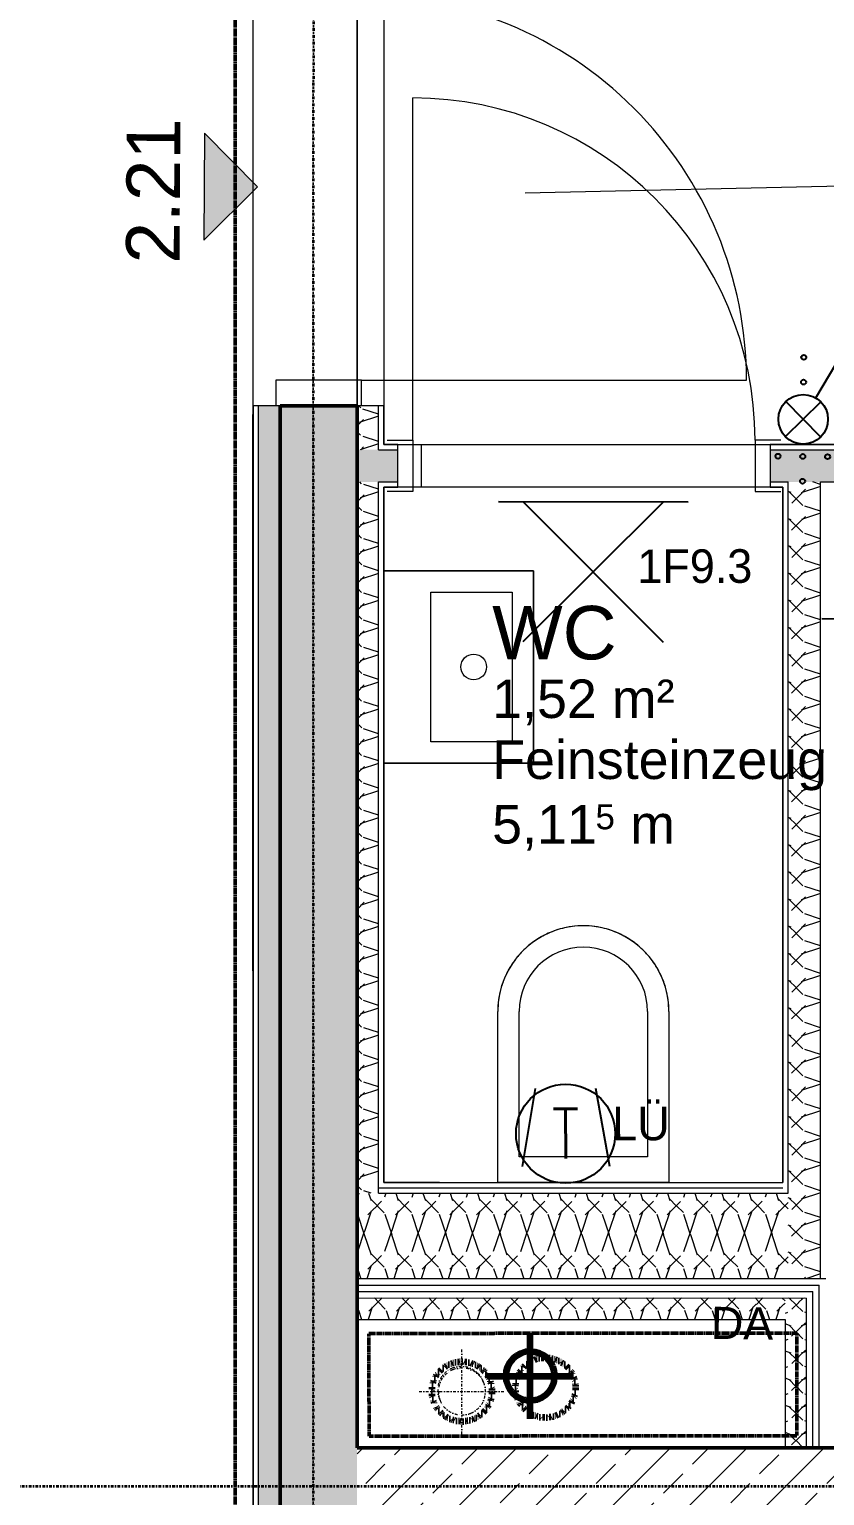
# Model space of a CAD drawing. Header units: metres. Extents: x -17679 to 22565, y -12299 to 33430.
# Drawn here: x 3929 to 5787, y 6393 to 9820 of the extents above; entities that cross this region are included whole.
import ezdxf
from ezdxf.enums import TextEntityAlignment as Align

# ---------------------------------------------------------------- set-up
doc = ezdxf.new("R2010")
doc.units = ezdxf.units.M
for name, pattern in [('Strich Punkt', [0.015875, 0.00635, -0.0047625, 0, -0.0047625]), ('Strich Punkt Mittel', [0.015875, 0.00635, -0.0047625, 0, -0.0047625]), ('Verdeckt', [0.003, 0.002, -0.001])]:
    doc.linetypes.add(name, pattern=pattern)
doc.layers.get('0').update_dxf_attribs({"color": 252})
for name, color, linetype, lineweight in [('A_Brandabschnitte', 30, 'Verdeckt', 50), ('A_Decken', 8, 'Continuous', 13), ('A_Kanal_RW', 150, 'Strich Punkt', 100), ('A_Kanal_SW', 34, 'Strich Punkt', 100), ('A_Raeume_', 7, 'Continuous', 5), ('A_Raeume_Beschriftung_', 7, 'Continuous', 9), ('A_Raster_', 1, 'Continuous', 9), ('A_Sanitaer', 3, 'Continuous', 13), ('A_Tueren', 31, 'Continuous', 13), ('A_Waende', 7, 'Continuous', 13), ('P-PIPE', 3, 'Continuous', 5), ('P-PIPE-CNTR', 3, 'Continuous', 5), ('Text', 130, 'Continuous', 9)]:
    doc.layers.add(name, color=color, linetype=linetype, lineweight=lineweight)
doc.layers.add('E_Steckdose+Schalter', color=150, linetype='Continuous', true_color=0x0b6cf4)
doc.layers.add('ET_LEGENDE - Wohnung$0$800_KO_HI____L', color=130, linetype='Continuous')
doc.styles.add('Arial_2', font='arial.ttf', dxfattribs={"height": 0.09})
doc.styles.add('Arial_3', font='arial.ttf', dxfattribs={"height": 0.0584901800327332})
doc.styles.add('Arial_4', font='arial.ttf', dxfattribs={"height": 0.1249999999999999})
doc.styles.add('Arial_6', font='arial.ttf', dxfattribs={"height": 0.075})
doc.styles.add('ET_LEGENDE - Wohnung$0$ROMANS', font='romans.shx', dxfattribs={"width": 0.6})
pattern_1 = [(45, (0, 0), (-0.0898025612106916, 0.0898025612106916), []), (45, (0.0898, 0), (-0.0898025612106916, 0.0898025612106916), [0.0635, -0.03175])]

# ---------------------------------------------------------------- blocks, each defined once
blk = doc.blocks.new('*U553')
for p, q in [((62.49999999999998, 0), (-62.50000000000003, 0)), ((-1.42e-14, 0), (-1.42e-14, -124.9999999999857))]:
    blk.add_line(p, q)
blk.add_arc((-1.42e-14, 62.5), 62.49999999999545, 180, 0)
at = {"style": 'ET_LEGENDE - Wohnung$0$ROMANS', "width": 0.8, "flags": 1}
for tag, p in [('RAUMBUCHNUMMER', (-1.42e-14, -424.9999999999857)), ('ANLAGE', (-7.11e-14, -595.4472819843263)), ('TEILANLAGE_NR', (-7.11e-14, -755.4537253861862)), ('KOMPONENTE', (-7.11e-14, -901.3415913071971)), ('KOMPONENTE_NR', (-7.11e-14, -1063.289201699502)), ('BEZEICHNUNG', (-7.11e-14, -1205.595275481798)), ('TYP', (-1.42e-14, -1346.747756559581)), ('HERSTELLER', (-7.11e-14, -1514.075453492046)), ('MODEL', (-1.42e-14, -1677.25564314158)), ('LEISTUNG_MAX', (-5.258e-13, -1851.504109420363)), ('SPEZIFISCH_1', (-5.258e-13, -2012.846368334653)), ('SPEZIFISCH_2', (-5.258e-13, -2200.001041977929)), ('SPEZIFISCH_3', (-5.258e-13, -2374.249508256711)), ('SPEZIFISCH_4', (-5.258e-13, -2548.497974535494)), ('SPEZIFISCH_5', (-5.258e-13, -2722.746440814277)), ('GEWERKE_CODE', (-5.258e-13, -2896.994907093059)), ('LV_POS', (-5.258e-13, -3071.243373371843)), ('ZAEHLER', (-5.258e-13, -3245.491839650626)), ('PLATZHALTER_1', (-5.258e-13, -3419.740305929408)), ('PLATZHALTER_2', (-5.258e-13, -3593.988772208192)), ('PLATZHALTER_3', (-5.258e-13, -3768.237238486975)), ('JOBLISTE_VDMA', (-5.258e-13, -3942.485704765757)), ('ET_SPEZIFISCH_1', (-5.542e-13, -4116.73417104454)), ('ET_SPEZIFISCH_2', (-5.542e-13, -4290.982637323323)), ('ET_SPEZIFISCH_3', (-5.542e-13, -4465.231103602105)), ('ET_SPEZIFISCH_4', (-5.542e-13, -4639.479569880888)), ('ET_SPEZIFISCH_5', (-5.542e-13, -4813.728036159671)), ('ET_SPEZIFISCH_6', (-5.542e-13, -4987.976502438454)), ('ET_SPEZIFISCH_7', (-5.542e-13, -5162.224968717237))]:
    blk.add_attdef(tag, text='', height=100, dxfattribs=at).set_placement(p, align=Align.MIDDLE)
blk = doc.blocks.new('*U554')
for p, q in [((-61.10572275256288, 91.4663361400626), (-88.08133666266853, -65.89141166887865)), ((61.13336169065442, 91.44786541193635), (88.10124545852727, -65.86478990064664))]:
    blk.add_line(p, q)
blk.add_circle((0, 0), 100)
at = {"style": 'ET_LEGENDE - Wohnung$0$ROMANS', "width": 0.8}
blk.add_text('T', height=100, dxfattribs=at).set_placement((0, 0), align=Align.MIDDLE_CENTER)
at = {"style": 'ET_LEGENDE - Wohnung$0$ROMANS', "width": 0.6, "flags": 1}
for tag, p in [('RAUMBUCHNUMMER', (0, -400)), ('ANLAGE', (0, -550))]:
    blk.add_attdef(tag, text='', height=100, dxfattribs=at).set_placement(p, align=Align.MIDDLE)
for tag, p in [('TEILANLAGE_NR', (0, -700)), ('KOMPONENTE', (0, -850)), ('KOMPONENTE_NR', (0, -1000)), ('BEZEICHNUNG', (0, -1150)), ('TYP', (0, -1300)), ('HERSTELLER', (0, -1450)), ('MODEL', (0, -1600)), ('LEISTUNG_MAX', (0, -1750)), ('SPEZIFISCH_1', (0, -1900)), ('SPEZIFISCH_2', (0, -2050)), ('SPEZIFISCH_3', (-9.095e-13, -2200)), ('SPEZIFISCH_4', (0, -2350)), ('SPEZIFISCH_5', (0, -2500)), ('GEWERKE_CODE', (0, -2650)), ('LV_POS', (0, -2800)), ('ZAEHLER', (0, -2950)), ('PLATZHALTER_1', (0, -3100)), ('PLATZHALTER_2', (-9.095e-13, -3250)), ('PLATZHALTER_3', (-9.095e-13, -3400)), ('JOBLISTE_VDMA', (0, -3550)), ('ET_SPEZIFISCH_1', (0, -3700)), ('ET_SPEZIFISCH_2', (0, -3850)), ('ET_SPEZIFISCH_3', (0, -4000)), ('ET_SPEZIFISCH_4', (0, -4149.999999999999)), ('ET_SPEZIFISCH_5', (0, -4299.999999999999)), ('ET_SPEZIFISCH_6', (0, -4449.999999999999)), ('ET_SPEZIFISCH_7', (0, -4599.999999999999))]:
    blk.add_attdef(tag, text='', height=100, dxfattribs=at).set_placement(p, align=Align.MIDDLE_CENTER)
blk = doc.blocks.new('*U546')
for p, q in [((-70.71067811865481, -70.71067811865473), (70.71067811865473, 70.71067811865474)), ((70.7106781186547, -70.71067811865474), (-70.71067811865478, 70.71067811865477)), ((-95.7106781186548, -70.71067811865473), (95.7106781186547, -70.71067811865474))]:
    blk.add_line(p, q)
at = {"style": 'ET_LEGENDE - Wohnung$0$ROMANS', "width": 0.6, "flags": 1}
for tag, p in [('RAUMBUCHNUMMER', (0, -400)), ('ANLAGE', (0, -550))]:
    blk.add_attdef(tag, text='', height=100, dxfattribs=at).set_placement(p, align=Align.MIDDLE)
for tag, p in [('TEILANLAGE_NR', (0, -700)), ('KOMPONENTE', (0, -850)), ('KOMPONENTE_NR', (0, -1000)), ('BEZEICHNUNG', (0, -1150)), ('TYP', (0, -1300)), ('HERSTELLER', (0, -1450)), ('MODEL', (0, -1600)), ('LEISTUNG_MAX', (0, -1750)), ('SPEZIFISCH_1', (0, -1900)), ('SPEZIFISCH_2', (0, -2050)), ('SPEZIFISCH_3', (-9.095e-13, -2200)), ('SPEZIFISCH_4', (0, -2350)), ('SPEZIFISCH_5', (0, -2500)), ('GEWERKE_CODE', (0, -2650)), ('LV_POS', (0, -2800)), ('ZAEHLER', (0, -2950)), ('PLATZHALTER_1', (0, -3100)), ('PLATZHALTER_2', (-9.095e-13, -3250)), ('PLATZHALTER_3', (-9.095e-13, -3400)), ('JOBLISTE_VDMA', (0, -3550)), ('ET_SPEZIFISCH_1', (0, -3700)), ('ET_SPEZIFISCH_2', (0, -3850)), ('ET_SPEZIFISCH_3', (0, -4000)), ('ET_SPEZIFISCH_4', (0, -4149.999999999999)), ('ET_SPEZIFISCH_5', (0, -4299.999999999999)), ('ET_SPEZIFISCH_6', (0, -4449.999999999999)), ('ET_SPEZIFISCH_7', (0, -4599.999999999999))]:
    blk.add_attdef(tag, text='', height=100, dxfattribs=at).set_placement(p, align=Align.MIDDLE_CENTER)
blk = doc.blocks.new('*U548')
for p, q in [((25, 43.30127018922939), (91.66666666666666, 158.7713240271434)), ((91.66666666666666, 158.7713240271434), (120.5341801261374, 142.1046573604767)), ((-35.35533905932738, -35.35533905932736), (35.35533905932737, 35.35533905932737)), ((35.35533905932736, -35.35533905932738), (-35.35533905932736, 35.35533905932738))]:
    blk.add_line(p, q)
blk.add_circle((0, 0), 50)
at = {"layer": 'ET_LEGENDE - Wohnung$0$800_KO_HI____L'}
for centre in [(0, 125), (0, 74.99999999999997), (-50, -75), (0, -75), (50, -75), (0, -125)]:
    blk.add_circle(centre, 5, dxfattribs=at)
at = {"style": 'ET_LEGENDE - Wohnung$0$ROMANS', "width": 0.6, "flags": 1}
for tag, p in [('RAUMBUCHNUMMER', (-0.248237514286302, -465.740553349995)), ('ANLAGE', (-0.248237514286302, -615.740553349995))]:
    blk.add_attdef(tag, text='', height=100, dxfattribs=at).set_placement(p, align=Align.MIDDLE)
for tag, p in [('TEILANLAGE_NR', (-0.248237514286302, -765.740553349995)), ('KOMPONENTE', (-0.248237514286302, -915.740553349995)), ('KOMPONENTE_NR', (-0.248237514286302, -1065.740553349995)), ('BEZEICHNUNG', (-0.248237514286302, -1215.740553349995)), ('TYP', (-0.248237514286302, -1365.740553349995)), ('HERSTELLER', (-0.248237514286302, -1515.740553349995)), ('MODEL', (-0.248237514286302, -1665.740553349995)), ('LEISTUNG_MAX', (-0.248237514286302, -1815.740553349995)), ('SPEZIFISCH_1', (-0.248237514286302, -1965.740553349995)), ('SPEZIFISCH_2', (-0.248237514286302, -2115.740553349995)), ('SPEZIFISCH_3', (-0.2482375142872115, -2265.740553349995)), ('SPEZIFISCH_4', (-0.248237514286302, -2415.740553349995)), ('SPEZIFISCH_5', (-0.248237514286302, -2565.740553349995)), ('GEWERKE_CODE', (-0.248237514286302, -2715.740553349995)), ('LV_POS', (-0.248237514286302, -2865.740553349995)), ('ZAEHLER', (-0.248237514286302, -3015.740553349995)), ('PLATZHALTER_1', (-0.248237514286302, -3165.740553349995)), ('PLATZHALTER_2', (-0.2482375142872115, -3315.740553349995)), ('PLATZHALTER_3', (-0.2482375142872115, -3465.740553349995)), ('JOBLISTE_VDMA', (-0.248237514286302, -3615.740553349996)), ('ET_SPEZIFISCH_1', (-0.248237514286302, -3765.740553349996)), ('ET_SPEZIFISCH_2', (-0.248237514286302, -3915.740553349996)), ('ET_SPEZIFISCH_3', (-0.248237514286302, -4065.740553349995)), ('ET_SPEZIFISCH_4', (-0.248237514286302, -4215.740553349995)), ('ET_SPEZIFISCH_5', (-0.248237514286302, -4365.740553349995)), ('ET_SPEZIFISCH_6', (-0.248237514286302, -4515.740553349995)), ('ET_SPEZIFISCH_7', (-0.248237514286302, -4665.740553349995))]:
    blk.add_attdef(tag, text='', height=100, dxfattribs=at).set_placement(p, align=Align.MIDDLE_CENTER)
blk = doc.blocks.new('UZ_D1 - SL_0900x2000_Wohnungstür-5426849-263_PP_03DG_BT2')
at = {"layer": 'A_Tueren', "lineweight": 5}
for p, q in [((0.4499999999999895, 0.1000000000009668), (0.449999999999988, 1.000000000000967)), ((-0.5100000000000088, 0.100000000000966), (-0.4500000000000082, 0.1000000000009659)), ((-0.4500000000000082, 0.1000000000009659), (-0.4500000000000082, -0.1000000000000607)), ((0.4499999999999915, 0.1000000000009661), (0.4499999999999915, -0.1000000000000618)), ((0.5099999999999923, 0.100000000000966), (0.4499999999999915, 0.1000000000009661)), ((-0.4500000000000082, -0.1000000000000607), (-0.5100000000000089, -0.1000000000000607)), ((0.4499999999999915, -0.1000000000000618), (0.5099999999999923, -0.1000000000000617))]:
    blk.add_line(p, q, dxfattribs=at)
blk.add_arc((0.4499999999999894, 0.1000000000009668), 0.8999999999999996, 89.99999999999969, 180.0000000000001, dxfattribs=at)
blk = doc.blocks.new('UZ_D1 - SL_0800x2000_Zimmertür_Stahlzarge_GK-7175309-263_PP_03DG_BT2')
at = {"layer": 'A_Tueren', "lineweight": 5}
for p, q in [((-0.400000000000008, 0.0600000000000611), (-0.4600000000000088, 0.0600000000000611)), ((-0.400000000000008, -0.0600000000009659), (-0.400000000000008, 0.0600000000000611)), ((0.3999999999999917, 0.0600000000000649), (0.4599999999999925, 0.060000000000065)), ((0.3999999999999917, -0.0600000000009661), (0.3999999999999917, 0.060000000000065)), ((-0.4600000000000088, -0.0600000000009661), (-0.400000000000008, -0.0600000000009659)), ((0.4599999999999925, -0.0600000000009661), (0.3999999999999917, -0.0600000000009661)), ((0.3999999999999895, -0.0600000000009666), (0.3999999999999883, -0.8600000000009668))]:
    blk.add_line(p, q, dxfattribs=at)
blk.add_arc((0.3999999999999895, -0.0600000000009665), 0.8000000000000008, 179.9999999999999, 269.9999999999999, dxfattribs=at)
blk = doc.blocks.new('Sani_WC-Wandbasierend - 400x600-3804283-263_PP_03DG_BT2')
at = {"layer": 'A_Sanitaer', "lineweight": 5}
for p, q in [((-0.0750000000000053, -0.5125000000019604), (-0.0750000000000053, -0.112500000001966)), ((-0.0750000000000076, -0.112500000001966), (0.3249999999999972, -0.112500000001966)), ((-0.0750000000000076, -0.5125000000019089), (-0.0750000000000076, -0.112500000001966)), ((0.3249999999999948, -0.112500000001966), (0.3249999999999948, -0.5125000000019604)), ((0.3249999999999972, -0.112500000001966), (0.3249999999999972, -0.5125000000019082)), ((-0.0250000000000051, -0.1725000000019744), (0.2749999999999947, -0.1725000000019744)), ((-0.0250000000000051, -0.5125000000019088), (-0.0250000000000051, -0.1725000000019744)), ((0.2749999999999947, -0.1725000000019744), (0.2749999999999947, -0.5125000000019082))]:
    blk.add_line(p, q, dxfattribs=at)
for centre, radius, start, end in [((0.1249999999999948, -0.5125000000019604), 0.1999999999999985, 180.0000000000007, 3.053e-13), ((0.1249999999999948, -0.5125000000019082), 0.1999999999999988, 179.9999999999999, 195.2196719280547), ((0.1249999999999948, -0.5125000000019082), 0.1499999999999993, 180.0000000000003, 359.9999999999996), ((0.1249999999999948, -0.5125000000019082), 0.1999999999999986, 344.7803280719406, 359.9999999999996), ((0.1249999999999948, -0.5125000000019082), 0.1999999999999988, 195.2196719280547, 200.1489911569334), ((0.1249999999999948, -0.5125000000019082), 0.1999999999999988, 200.1489911569334, 210.508453686846), ((0.1249999999999948, -0.5125000000019082), 0.1999999999999986, 332.2043756006018, 339.8510088430655), ((0.1249999999999948, -0.5125000000019082), 0.1999999999999986, 339.8510088430655, 344.7803280719406), ((0.1249999999999948, -0.5125000000019082), 0.1999999999999989, 210.508453686846, 216.2662473357382), ((0.1249999999999948, -0.5125000000019082), 0.1999999999999986, 323.7337526642591, 329.4915463131576), ((0.1249999999999948, -0.5125000000019082), 0.1999999999999986, 329.4915463131576, 332.0709084514642), ((0.1249999999999948, -0.5125000000019082), 0.1999999999999988, 216.2662473357382, 225.9280558007946), ((0.1249999999999948, -0.5125000000019082), 0.1999999999999985, 314.0719441992157, 323.7337526642591), ((0.1249999999999948, -0.5125000000019082), 0.1999999999999989, 225.9280558007946, 231.8047665613751), ((0.1249999999999948, -0.5125000000019082), 0.1999999999999988, 231.804766561375, 241.6661428717805), ((0.1249999999999948, -0.5125000000019082), 0.1999999999999986, 298.3338571281904, 308.195233438637), ((0.1249999999999948, -0.5125000000019082), 0.1999999999999985, 308.195233438637, 314.0719441992156), ((0.1249999999999948, -0.5125000000019082), 0.1999999999999988, 241.6661428717805, 247.1471205001949), ((0.1249999999999948, -0.5125000000019082), 0.1999999999999987, 247.1471205001949, 258.6660035307958), ((0.1249999999999948, -0.5125000000019082), 0.1999999999999987, 258.6660035307958, 262.3967355897286), ((0.1249999999999948, -0.5125000000019082), 0.1999999999999987, 262.3967355897286, 277.6032644102702), ((0.1249999999999948, -0.5125000000019082), 0.1999999999999986, 277.6032644102702, 281.3339964691853), ((0.1249999999999948, -0.5125000000019082), 0.1999999999999985, 281.3339964691853, 292.8528794998167), ((0.1249999999999948, -0.5125000000019082), 0.1999999999999985, 292.8528794998168, 298.3338571281905)]:
    blk.add_arc(centre, radius, start, end, dxfattribs=at)
blk = doc.blocks.new('Sani_Handwaschbecken_Wandbasiert_eckig - 450 x 350-10187347-263_PP_03DG_BT2')
at = {"layer": 'A_Sanitaer', "lineweight": 5}
for p, q in [((0.3476462476066952, 0.3812500000009619), (-0.1023537523933027, 0.3812500000009619)), ((-0.1023537523933027, 0.3812500000009619), (-0.1023537523933027, 0.0312500000009888)), ((-0.1023537523933027, 0.0312500000009887), (-0.1023537523933027, 0.3812500000009619)), ((-0.1023537523933027, 0.3812500000009619), (0.3476462476066952, 0.3812500000009619)), ((0.3476462476066952, 0.0312500000009888), (0.3476462476066952, 0.3812500000009619)), ((0.3476462476066952, 0.3812500000009619), (0.3476462476066952, 0.0312500000009888)), ((-0.0523537523932997, 0.1412500000010785), (-0.0523537523932997, 0.3312500000009897)), ((-0.0523537523932997, 0.3312500000009897), (0.2976462476066701, 0.3312500000009897)), ((0.2976462476066701, 0.3312500000009897), (0.2976462476066701, 0.1412500000010785)), ((0.2976462476066701, 0.1412500000010785), (-0.0523537523932997, 0.1412500000010785))]:
    blk.add_line(p, q, dxfattribs=at)
blk.add_circle((0.1226462476066962, 0.2412500000009187), 0.03, dxfattribs=at)
blk = doc.blocks.new('BS_Raum_Top_Pfeil - oben_links-2842557-263_PP_03DG_BT2')
at = {"layer": 'A_Raeume_Beschriftung_'}
blk.add_hatch(color=256, dxfattribs=at).paths.add_polyline_path([(-0.0025, 0.0075), (0.0025, 0.0075), (0, 0.005)])
for p, q in [((-0.0025, 0.0075), (0, 0.005)), ((0.0025, 0.0075), (-0.0025, 0.0075)), ((0, 0.005), (0.0025, 0.0075))]:
    blk.add_line(p, q, dxfattribs=at)
blk = doc.blocks.new('6546546')
at = {"layer": 'A_Waende', "lineweight": 5, "true_color": 0x636466}
h = blk.add_hatch(dxfattribs=at)
h.set_pattern_fill('FP_2', color=251, style=0, pattern_type=2)
h.set_pattern_definition(pattern_1)
h.paths.add_polyline_path([(-45.02876110634039, 55.64868061708263), (-45.02870152497862, 58.2636806158991), (-45.20868241673145, 58.2636791113193), (-45.2087163860061, 55.64868603357022), (-45.09758313087834, 55.64868268804731)])
h.paths.add_polyline_path([(-45.02881878522732, 59.28368061543729), (-45.02865172322148, 59.28368603192483), (-45.02849441654855, 65.14629212796952), (-45.20847530795609, 65.14629062338953), (-45.20847530795609, 59.28368603192482)])
h.paths.add_polyline_path([(-45.02844752519382, 66.16629212750765), (-45.02844461460815, 66.16629212750763), (-45.02827391666545, 72.0239029669028), (-45.20826834980172, 72.0239036400427), (-45.20826834963874, 66.16629754399526), (-45.02848092686724, 66.16629212750763)])
h.paths.add_polyline_path([(-45.02830551284315, 71.3532823519311), (-45.02830686696502, 71.35328235193111), (-45.02830551284315, 71.67791588771257)])
h.paths.add_polyline_path([(-45.02823765628101, 73.04390363958086), (-45.02821373345753, 76.47651515560126), (-45.20813436344456, 76.47652056970044), (-45.20815783824694, 73.0439090560684), (-45.0282710579511, 73.04390363958086)])
h = blk.add_hatch(dxfattribs=at)
h.set_pattern_fill('FP_9', color=251, angle=-112.3600000000085, style=0, pattern_type=2)
h.set_pattern_definition([(314.9979999999914, (-45.27070746969333, 66.52066733875611), (0.2539953934585644, -0.1270123151581337), [0.02245, -0.15715]), (314.9979999999914, (-45.16011047305065, 66.47409154747331), (0.2539953934585644, -0.1270123151581337), [0.02245, -0.15715]), (314.9979999999914, (-45.27057662546038, 66.45789805582419), (0.2539953934585644, -0.1270123151581337), [0.02245, -0.15715]), (314.9979999999914, (-45.15943524180076, 66.41001702786714), (0.2539953934585644, -0.1270123151581337), [0.02245, -0.15715]), (341.5629999999914, (-45.25525463141059, 66.50566034741848), (0.5079932232547532, -0.1270184192440078), [0.0502, -0.35141]), (341.5629999999914, (-45.20787276464495, 66.48941354152309), (0.5079932232547532, -0.1270184192440078), [0.0502, -0.35141]), (341.5629999999914, (-45.25550421200627, 66.44196625264097), (0.5079932232547532, -0.1270184192440078), [0.0502, -0.35141]), (341.5629999999914, (-45.20681710856641, 66.42626383376253), (0.5079932232547532, -0.1270184192440078), [0.0502, -0.35141]), (44.99799999999146, (-45.16017589516711, 66.50547618893926), (-0.2540042599719841, -0.126994582624948), [0.02245, -0.15715]), (44.99799999999146, (-45.27057662546038, 66.45789805582419), (-0.2540042599719841, -0.126994582624948), [0.02245, -0.15715]), (44.99799999999146, (-45.15950066391723, 66.4414016693331), (-0.2540042599719841, -0.126994582624948), [0.02245, -0.15715]), (44.99799999999146, (-45.27082620605607, 66.39420396104668), (-0.2540042599719841, -0.126994582624948), [0.02245, -0.15715]), (18.43299999999145, (-45.20787276464495, 66.48941354152309), (-0.5080020895753412, -0.1269829543170543), [0.0502, -0.35141]), (18.43299999999145, (-45.25556963412276, 66.47335089410693), (-0.5080020895753412, -0.1269829543170543), [0.0502, -0.35141]), (18.43299999999145, (-45.20681710856641, 66.42626383376253), (-0.5080020895753412, -0.1269829543170543), [0.0502, -0.35141]), (18.43299999999145, (-45.25451397804421, 66.41020118634637), (-0.5080020895753412, -0.1269829543170543), [0.0502, -0.35141])])
h.paths.add_polyline_path([(-45.20873281676741, 57.34607451760503), (-45.20871002912785, 57.34612589900836), (-45.20868241673145, 58.26368603238661), (-45.25868241670064, 58.26368753696652), (-45.25870852452528, 57.34607602213993), (-45.25394233103773, 57.34607587871756)])
h.paths.add_polyline_path([(-45.20865172330203, 59.28368603192483), (-45.20847530795609, 65.14629754445703), (-45.25847530793348, 65.14629904903693), (-45.25847530793351, 59.28368753119602)])
h.paths.add_polyline_path([(-45.20844461452667, 66.16629754399524), (-45.20826834963873, 72.02390905653024), (-45.25826834961611, 72.02391056111013), (-45.25826834961609, 66.166299043271)])
h.paths.add_polyline_path([(-45.20844461452667, 73.04390905606841), (-45.20823765620927, 73.04390905606841), (-45.20820910956318, 75.69640905485576), (-45.25815783826959, 75.6964090548558), (-45.25815934280418, 73.04391055829171)])
h = blk.add_hatch(dxfattribs=at)
h.set_pattern_fill('FP_127', color=251, angle=247.6400000000038, style=0, pattern_type=2)
h.set_pattern_definition([(134.9980000000038, (-44.96629577336591, 65.97265774108374), (-0.2539953934585918, 0.1270123151580789), [0.02245, -0.15715]), (134.9980000000038, (-45.07743715702555, 66.02053876904074), (-0.2539953934585918, 0.1270123151580789), [0.02245, -0.15715]), (134.9980000000038, (-44.96604619277022, 66.03635183586124), (-0.2539953934585918, 0.1270123151580789), [0.02245, -0.15715]), (134.9980000000038, (-45.07718757642988, 66.08423286381824), (-0.2539953934585918, 0.1270123151580789), [0.02245, -0.15715]), (161.5630000000038, (-44.98136818682001, 65.98858954426694), (-0.5079932232547807, 0.1270184192438981), [0.0502, -0.35141]), (161.5630000000038, (-45.0291304784143, 66.00391153831671), (-0.5079932232547807, 0.1270184192438981), [0.0502, -0.35141]), (161.5630000000038, (-44.98242384289858, 66.0517392520275), (-0.5079932232547807, 0.1270184192438981), [0.0502, -0.35141]), (161.5630000000038, (-45.02980570966421, 66.06798605792288), (-0.5079932232547807, 0.1270184192438981), [0.0502, -0.35141]), (224.9980000000038, (-45.07682734789212, 65.98784889090055), (0.2540042599719565, 0.126994582625003), [0.02245, -0.15715]), (224.9980000000038, (-44.96604619277022, 66.03635183586124), (0.2540042599719565, 0.126994582625003), [0.02245, -0.15715]), (224.9980000000038, (-45.07750257914203, 66.0519234105067), (0.2540042599719565, 0.126994582625003), [0.02245, -0.15715]), (224.9980000000038, (-44.96579661217455, 66.10004593063874), (0.2540042599719565, 0.126994582625003), [0.02245, -0.15715]), (198.4330000000038, (-45.0291304784143, 66.00391153831671), (0.5080020895753136, 0.1269829543171642), [0.0502, -0.35141]), (198.4330000000038, (-44.98143360893649, 66.0199741857329), (0.5080020895753136, 0.1269829543171642), [0.0502, -0.35141]), (198.4330000000038, (-45.02980570966421, 66.06798605792288), (0.5080020895753136, 0.1269829543171642), [0.0502, -0.35141]), (198.4330000000038, (-44.98210884018639, 66.08404870533906), (0.5080020895753136, 0.1269829543171642), [0.0502, -0.35141])])
h.paths.add_polyline_path([(-44.9784796622093, 65.04379062343655), (-44.97847839244638, 65.04379212801636), (-44.97847530805771, 65.14629062338953), (-44.97847801630146, 65.14629062338953), (-45.02847530803761, 65.14629062338953), (-45.02841918755435, 65.04379212801636), (-44.97848177773109, 65.04379062350027)])
h.paths.add_polyline_path([(-44.97844461462822, 66.16629062292776), (-44.97843641131227, 66.4389021379917), (-45.02843641128969, 66.43890364257159), (-45.02841918755435, 66.16629212750765)])
h.paths.add_polyline_path([(-44.97842287009346, 66.88890213792045), (-44.97844461462822, 66.88890364236785), (-44.97844461462821, 66.88890213857482)])
h.paths.add_polyline_path([(-45.02841626760833, 66.88890364236784), (-44.97842287009346, 66.88890364236784), (-44.97842249394842, 66.91390213777694), (-45.02842211778291, 66.91390213777693), (-45.02841918755435, 66.88890364245572)])
h = blk.add_hatch(dxfattribs=at)
h.set_pattern_fill('FP_62', color=251, angle=-112.3599999999987, style=0, pattern_type=2)
h.set_pattern_definition([(44.99800000000125, (-43.26066893375066, 64.95638313056246), (0.1270123151580903, 0.2539953934585861), [0.02245, -0.15715]), (44.99800000000125, (-43.21278790579365, 65.0675245142221), (0.1270123151580903, 0.2539953934585861), [0.02245, -0.15715]), (44.99800000000125, (-43.19697483897316, 64.95613354996676), (0.1270123151580903, 0.2539953934585861), [0.02245, -0.15715]), (44.99800000000125, (-43.14909381101614, 65.06727493362641), (0.1270123151580903, 0.2539953934585861), [0.02245, -0.15715]), (71.56300000000125, (-43.24435670573881, 64.97238035586216), (0.1270184192439208, 0.5079932232547748), [0.0502, -0.35141]), (71.56300000000125, (-43.22903471168902, 65.02014264745645), (0.1270184192439208, 0.5079932232547748), [0.0502, -0.35141]), (71.56300000000125, (-43.18158742280689, 64.97251120009511), (0.1270184192439208, 0.5079932232547748), [0.0502, -0.35141]), (71.56300000000125, (-43.16534061691152, 65.01989306686076), (0.1270184192439208, 0.5079932232547748), [0.0502, -0.35141]), (134.9980000000012, (-43.2450973591052, 65.06783951693426), (0.1269945826249914, -0.2540042599719623), [0.02245, -0.15715]), (134.9980000000012, (-43.19697483897316, 64.95613354996676), (0.1269945826249914, -0.2540042599719623), [0.02245, -0.15715]), (134.9980000000012, (-43.18140326432769, 65.06758993633858), (0.1269945826249914, -0.2540042599719623), [0.02245, -0.15715]), (134.9980000000012, (-43.13328074419565, 64.9558839693711), (0.1269945826249914, -0.2540042599719623), [0.02245, -0.15715]), (108.4330000000012, (-43.22903471168902, 65.02014264745645), (0.1269829543171411, -0.5080020895753194), [0.0502, -0.35141]), (108.4330000000012, (-43.21297206427284, 64.97244577797863), (0.1269829543171411, -0.5080020895753194), [0.0502, -0.35141]), (108.4330000000012, (-43.16534061691152, 65.01989306686076), (0.1269829543171411, -0.5080020895753194), [0.0502, -0.35141]), (108.4330000000012, (-43.14927796949534, 64.97219619738294), (0.1269829543171411, -0.5080020895753194), [0.0502, -0.35141])])
h.paths.add_polyline_path([(-41.48037169772844, 64.96868535978328), (-41.48043549191543, 65.04368535974928), (-42.56847839356382, 65.04371810268611), (-42.56848065040726, 64.9687181027201), (-41.48043549191543, 64.96868535978328)])
h.paths.add_polyline_path([(-43.43848102615852, 64.96874428241004), (-43.43848102615852, 65.04374428245535), (-44.06347801671807, 65.04374428237611), (-44.06347801671807, 64.96876308957935), (-43.44914397980775, 64.96874460328667)])
h.paths.add_polyline_path([(-44.933480649339, 64.96878926934856), (-44.933480649339, 65.04378926938254), (-45.02847839242636, 65.04379209867624), (-45.02841918755435, 64.96879212620091), (-44.97847839244638, 64.96879062350445)])
h = blk.add_hatch(dxfattribs=at)
h.set_pattern_fill('FP_128', color=251, angle=247.6400000000031, style=0, pattern_type=2)
h.set_pattern_definition([(135.0000000000031, (-44.96592511406702, 64.14402522944843), (-0.2539998268700266, 0.127003448968902), [0.02245, -0.15715]), (135.0000000000031, (-45.07706649772666, 64.19190625740545), (-0.2539998268700266, 0.127003448968902), [0.02245, -0.15715]), (135.0000000000031, (-44.96605595829999, 64.20679451238036), (-0.2539998268700266, 0.127003448968902), [0.02245, -0.15715]), (135.0000000000031, (-45.07719734195963, 64.25467554033736), (-0.2539998268700266, 0.127003448968902), [0.02245, -0.15715]), (161.5650000000031, (-44.98230276419536, 64.1594126456147), (-0.5079976567245439, 0.1270006868578766), [0.0502, -0.35141]), (161.5650000000031, (-45.02968463096101, 64.17565945151007), (-0.5079976567245439, 0.1270006868578766), [0.0502, -0.35141]), (161.5650000000031, (-44.98205318359967, 64.2231067403922), (-0.5079976567245439, 0.1270006868578766), [0.0502, -0.35141]), (161.5650000000031, (-45.02943505036532, 64.23935354628757), (-0.5079976567245439, 0.1270006868578766), [0.0502, -0.35141]), (225.0000000000031, (-45.07738150043883, 64.1595968040939), (0.2539998268700128, 0.1270034489689296), [0.02245, -0.15715]), (225.0000000000031, (-44.96605595829999, 64.20679451238036), (0.2539998268700128, 0.1270034489689296), [0.02245, -0.15715]), (225.0000000000031, (-45.07713191984314, 64.22329089887138), (0.2539998268700128, 0.1270034489689296), [0.02245, -0.15715]), (225.0000000000031, (-44.9658063777043, 64.27048860715784), (0.2539998268700128, 0.1270034489689296), [0.02245, -0.15715]), (198.4350000000031, (-45.02968463096101, 64.17565945151007), (0.5079976567245302, 0.1270006868579317), [0.0502, -0.35141]), (198.4350000000031, (-44.98198776148319, 64.19172209892625), (0.5079976567245302, 0.1270006868579317), [0.0502, -0.35141]), (198.4350000000031, (-45.02943505036532, 64.23935354628757), (0.5079976567245302, 0.1270006868579317), [0.0502, -0.35141]), (198.4350000000031, (-44.98211860571615, 64.25449138185816), (0.5079976567245302, 0.1270006868579317), [0.0502, -0.35141])])
h.paths.add_polyline_path([(-44.9784817777311, 63.30629062275085), (-44.97848177773108, 64.96879062350445), (-45.0284806492962, 64.96879062350445), (-45.02837041153609, 63.30629212733065), (-44.98497274616419, 63.30629081807447)])
h = blk.add_hatch(dxfattribs=at)
h.set_pattern_fill('FP_66', color=251, angle=247.6400000000034, style=0, pattern_type=2)
h.set_pattern_definition([(134.9980000000034, (-43.93340054151486, 64.03070706199347), (-0.2539953934585908, 0.1270123151580807), [0.02245, -0.15715]), (134.9980000000034, (-44.04454192517451, 64.07858808995049), (-0.2539953934585908, 0.1270123151580807), [0.02245, -0.15715]), (134.9980000000034, (-43.93315096091919, 64.09440115677097), (-0.2539953934585908, 0.1270123151580807), [0.02245, -0.15715]), (134.9980000000034, (-44.04429234457883, 64.14228218472799), (-0.2539953934585908, 0.1270123151580807), [0.02245, -0.15715]), (161.5630000000034, (-43.94939776681456, 64.04701929000532), (-0.5079932232547798, 0.1270184192439017), [0.0502, -0.35141]), (161.5630000000034, (-43.99677963358022, 64.0632660959007), (-0.5079932232547798, 0.1270184192439017), [0.0502, -0.35141]), (161.5630000000034, (-43.94914818621887, 64.11071338478284), (-0.5079932232547798, 0.1270184192439017), [0.0502, -0.35141]), (161.5630000000034, (-43.99691047781318, 64.12603537883261), (-0.5079932232547798, 0.1270184192439017), [0.0502, -0.35141]), (224.9980000000034, (-44.04447650305804, 64.04720344848452), (0.2540042599719574, 0.1269945826250012), [0.02245, -0.15715]), (224.9980000000034, (-43.93315096091919, 64.09440115677097), (0.2540042599719574, 0.1269945826250012), [0.02245, -0.15715]), (224.9980000000034, (-44.04422692246234, 64.11089754326204), (0.2540042599719574, 0.1269945826250012), [0.02245, -0.15715]), (224.9980000000034, (-43.93382619216909, 64.15847567637712), (0.2540042599719574, 0.1269945826250012), [0.02245, -0.15715]), (198.4330000000034, (-43.99677963358022, 64.0632660959007), (0.5080020895753145, 0.1269829543171606), [0.0502, -0.35141]), (198.4330000000034, (-43.94946318893103, 64.07840393147129), (0.5080020895753145, 0.1269829543171606), [0.0502, -0.35141]), (198.4330000000034, (-43.99691047781318, 64.12603537883261), (0.5080020895753145, 0.1269829543171606), [0.0502, -0.35141]), (198.4330000000034, (-43.94921360833537, 64.14209802624879), (0.5080020895753145, 0.1269829543171606), [0.0502, -0.35141])])
h.paths.add_polyline_path([(-43.94603669538506, 63.10625955473819), (-43.9459810259294, 64.96875955389588), (-44.02098064975035, 64.96875955389588), (-44.0210306770316, 63.10626181142692), (-43.97583765496958, 63.10626045149668)])
h = blk.add_hatch(dxfattribs=at)
h.set_pattern_fill('FP_67', color=251, angle=-112.3599999999964, style=0, pattern_type=2)
h.set_pattern_definition([(224.9980000000035, (-44.5313128414348, 63.33160343476443), (-0.12701231515808, -0.2539953934585911), [0.02245, -0.15715]), (224.9980000000035, (-44.57826905754621, 63.22008162627614), (-0.12701231515808, -0.2539953934585911), [0.02245, -0.15715]), (224.9980000000035, (-44.5940821243667, 63.33147259053146), (-0.12701231515808, -0.2539953934585911), [0.02245, -0.15715]), (224.9980000000035, (-44.64196315232372, 63.22033120687182), (-0.12701231515808, -0.2539953934585911), [0.02245, -0.15715]), (251.5630000000035, (-44.54670025760104, 63.31522578463609), (-0.1270184192439004, -0.50799322325478), [0.0502, -0.35141]), (251.5630000000035, (-44.56294706349644, 63.26784391787043), (-0.1270184192439004, -0.50799322325478), [0.0502, -0.35141]), (251.5630000000035, (-44.61039435237856, 63.31547536523176), (-0.1270184192439004, -0.50799322325478), [0.0502, -0.35141]), (251.5630000000035, (-44.62664115827394, 63.26809349846612), (-0.1270184192439004, -0.50799322325478), [0.0502, -0.35141]), (314.9980000000035, (-44.54688441608026, 63.22014704839262), (-0.1269945826250017, 0.2540042599719572), [0.02245, -0.15715]), (314.9980000000035, (-44.5940821243667, 63.33147259053146), (-0.1269945826250017, 0.2540042599719572), [0.02245, -0.15715]), (314.9980000000035, (-44.61057851085777, 63.22039662898831), (-0.1269945826250017, 0.2540042599719572), [0.02245, -0.15715]), (314.9980000000035, (-44.65815664397285, 63.33079735928155), (-0.1269945826250017, 0.2540042599719572), [0.02245, -0.15715]), (288.4330000000035, (-44.56294706349644, 63.26784391787043), (-0.1269829543171616, 0.5080020895753142), [0.0502, -0.35141]), (288.4330000000035, (-44.5790097109126, 63.31554078734824), (-0.1269829543171616, 0.5080020895753142), [0.0502, -0.35141]), (288.4330000000035, (-44.62664115827394, 63.26809349846612), (-0.1269829543171616, 0.5080020895753142), [0.0502, -0.35141]), (288.4330000000035, (-44.64177899384452, 63.31540994311528), (-0.1269829543171616, 0.5080020895753142), [0.0502, -0.35141])])
h.paths.add_polyline_path([(-44.02103669535114, 63.10626181160804), (-44.02103669535114, 63.30626181151749), (-45.02852992428702, 63.30629062275086), (-45.02841918755435, 63.10629212535674), (-44.02495886913011, 63.10626192963251)])
h = blk.add_hatch(dxfattribs=at)
h.set_pattern_fill('FP_69', color=251, angle=-112.3599999999987, style=0, pattern_type=2)
h.set_pattern_definition([(224.9980000000012, (-44.5286773385491, 63.10668999780755), (-0.1270123151580902, -0.2539953934585861), [0.02245, -0.15715]), (224.9980000000012, (-44.57563355466052, 62.99516818931927), (-0.1270123151580902, -0.2539953934585861), [0.02245, -0.15715]), (224.9980000000012, (-44.59144662148102, 63.1065591535746), (-0.1270123151580902, -0.2539953934585861), [0.02245, -0.15715]), (224.9980000000012, (-44.63932764943804, 62.99541776991496), (-0.1270123151580902, -0.2539953934585861), [0.02245, -0.15715]), (251.5630000000012, (-44.54406475471536, 63.09031234767921), (-0.1270184192439207, -0.5079932232547751), [0.0502, -0.35141]), (251.5630000000012, (-44.56031156061074, 63.04293048091357), (-0.1270184192439207, -0.5079932232547751), [0.0502, -0.35141]), (251.5630000000012, (-44.60775884949288, 63.09056192827489), (-0.1270184192439207, -0.5079932232547751), [0.0502, -0.35141]), (251.5630000000012, (-44.62400565538825, 63.04318006150925), (-0.1270184192439207, -0.5079932232547751), [0.0502, -0.35141]), (314.9980000000013, (-44.54424891319456, 62.99523361143575), (-0.1269945826249915, 0.2540042599719622), [0.02245, -0.15715]), (314.9980000000013, (-44.59144662148102, 63.1065591535746), (-0.1269945826249915, 0.2540042599719622), [0.02245, -0.15715]), (314.9980000000013, (-44.60794300797208, 62.99548319203143), (-0.1269945826249915, 0.2540042599719622), [0.02245, -0.15715]), (314.9980000000013, (-44.65552114108717, 63.10588392232469), (-0.1269945826249915, 0.2540042599719622), [0.02245, -0.15715]), (288.4330000000012, (-44.56031156061074, 63.04293048091357), (-0.1269829543171413, 0.5080020895753194), [0.0502, -0.35141]), (288.4330000000012, (-44.57637420802692, 63.09062735039137), (-0.1269829543171413, 0.5080020895753194), [0.0502, -0.35141]), (288.4330000000012, (-44.62400565538825, 63.04318006150925), (-0.1269829543171413, 0.5080020895753194), [0.0502, -0.35141]), (288.4330000000012, (-44.63914349095882, 63.09049650615842), (-0.1269829543171413, 0.5080020895753194), [0.0502, -0.35141])])
h.paths.add_polyline_path([(-44.02853955404952, 63.01126203733801), (-44.02853804946968, 63.06126203726734), (-45.02853804901848, 63.06129208281139), (-45.02841918755435, 63.0112921253137), (-44.03353067702592, 63.0112621875289)])
h = blk.add_hatch(dxfattribs=at)
h.set_pattern_fill('FP_68', color=251, angle=247.6400000000023, style=0, pattern_type=2)
h.set_pattern_definition([(134.9980000000023, (-43.93338685557646, 62.90831096443665), (-0.2539953934585883, 0.1270123151580857), [0.02245, -0.15715]), (134.9980000000023, (-44.04452823923611, 62.95619199239367), (-0.2539953934585883, 0.1270123151580857), [0.02245, -0.15715]), (134.9980000000023, (-43.93313727498077, 62.97200505921416), (-0.2539953934585883, 0.1270123151580857), [0.02245, -0.15715]), (134.9980000000023, (-44.04427865864041, 63.01988608717118), (-0.2539953934585883, 0.1270123151580857), [0.02245, -0.15715]), (161.5630000000023, (-43.94938408087615, 62.92462319244851), (-0.5079932232547772, 0.1270184192439116), [0.0502, -0.35141]), (161.5630000000023, (-43.9967659476418, 62.94086999834388), (-0.5079932232547772, 0.1270184192439116), [0.0502, -0.35141]), (161.5630000000023, (-43.94913450028047, 62.98831728722602), (-0.5079932232547772, 0.1270184192439116), [0.0502, -0.35141]), (161.5630000000023, (-43.99689679187476, 63.0036392812758), (-0.5079932232547772, 0.1270184192439116), [0.0502, -0.35141]), (224.9980000000023, (-44.04446281711962, 62.92480735092772), (0.2540042599719599, 0.1269945826249962), [0.02245, -0.15715]), (224.9980000000023, (-43.93313727498077, 62.97200505921416), (0.2540042599719599, 0.1269945826249962), [0.02245, -0.15715]), (224.9980000000023, (-44.04459366135258, 62.98757663385963), (0.2540042599719599, 0.1269945826249962), [0.02245, -0.15715]), (224.9980000000023, (-43.93381250623069, 63.03607957882031), (0.2540042599719599, 0.1269945826249962), [0.02245, -0.15715]), (198.4330000000023, (-43.9967659476418, 62.94086999834388), (0.5080020895753171, 0.1269829543171506), [0.0502, -0.35141]), (198.4330000000023, (-43.94944950299263, 62.95600783391447), (0.5080020895753171, 0.1269829543171506), [0.0502, -0.35141]), (198.4330000000023, (-43.99689679187476, 63.0036392812758), (0.5080020895753171, 0.1269829543171506), [0.0502, -0.35141]), (198.4330000000023, (-43.94919992239695, 63.01970192869197), (0.5080020895753171, 0.1269829543171506), [0.0502, -0.35141])])
h.paths.add_polyline_path([(-43.97854858155146, 62.71126053289471), (-43.97854858155146, 62.71128061387422), (-43.97854858155145, 63.06126053273555), (-44.0285380494697, 63.06126053273555), (-44.02853955404947, 62.71126203747461), (-44.00037717731833, 62.71126118975204)])
h = blk.add_hatch(dxfattribs=at)
h.set_pattern_fill('FP_2', color=251, style=0, pattern_type=2)
h.set_pattern_definition(pattern_1)
h.paths.add_polyline_path([(-44.95355415434671, 62.53129024851636), (-44.9535549378792, 62.53129212915371), (-44.95355399759649, 62.55700574989162)])
h.paths.add_polyline_path([(-37.70855400086946, 62.53107185874635), (-37.70855691146943, 62.7110718588279), (-45.02854858107744, 62.71128061410955), (-45.02841918755435, 62.53129212915371), (-37.70855691146942, 62.53107194290842)])
h.paths.add_polyline_path([(-44.92855399760792, 62.53128911999393), (-44.92855458269074, 62.53129017321765), (-44.93105399759431, 62.5312894961389)])
at = {"layer": 'A_Brandabschnitte', "color": 251, "true_color": 0x636466}
for p, q in [((-45.3137070199201, 57.446077677178), (-45.31316123346444, 75.5835812004244)), ((-45.00071904771514, 62.97851754146952), (-44.00071919300217, 62.97905659065765)), ((-45.00058967591001, 62.73851757633842), (-45.00071904771514, 62.97851754146952)), ((-44.00071919300217, 62.97905659065765), (-44.00058982119701, 62.73905662552654)), ((-44.00058982119701, 62.73905662552654), (-45.00058967591001, 62.73851757633842))]:
    blk.add_line(p, q, dxfattribs=at)
at = {"layer": 'A_Decken', "color": 251, "true_color": 0x636466}
for p, q in [((-45.02830822015531, 65.14629212294143), (-45.02861167645197, 66.16629213253469)), ((-45.02844752519376, 66.16629212750755), (-45.0284782186234, 65.14629212796943)), ((-45.02845996012676, 65.65633186851022), (-45.02844461460781, 66.16629212750755)), ((-45.27192964817831, 65.12625954803421), (-45.27097591095114, 65.12625983177692)), ((-45.27106351679621, 62.21495394072881), (-45.27192964817831, 65.12625954803421)), ((-44.93347801632415, 65.05628926930889), (-44.06347801671802, 65.05626308961892)), ((-44.87847801634923, 65.056287614271), (-44.87848102550897, 64.95628761431634)), ((-44.87848102550897, 64.95628761431634), (-44.93348102548391, 64.9562892693542)), ((-44.83608727979787, 63.33128633788414), (-44.03352992473589, 63.33126218765124))]:
    blk.add_line(p, q, dxfattribs=at)
at = {"layer": 'A_Kanal_RW', "color": 251, "true_color": 0x636466}
blk.add_circle((-44.58820435261364, 62.85190201578394), 0.0699999999999948, dxfattribs=at)
at = {"layer": 'A_Kanal_SW', "color": 251, "true_color": 0x636466}
blk.add_circle((-44.78358632310597, 62.8427899661549), 0.0699999999999948, dxfattribs=at)
at = {"layer": 'A_Raeume_', "color": 251, "true_color": 0x636466, "flags": 128}
for points in [[(-45.27120814837467, 57.40857639830159), (-45.27065971894351, 75.63391093560895), (-46.82065971823461, 75.63395757758562), (-46.82086524720344, 68.80384606549114), (-46.82112629852595, 60.12862303904682), (-46.88362629849939, 60.12862491977166), (-46.88362634650368, 60.12702964753651), (-46.88366774967493, 58.75112492039522), (-46.82116774970208, 58.75112303967037), (-46.8211704579459, 58.66112303971112), (-46.82119310187314, 57.90862304005192), (-46.82120814767197, 57.40862304027824)], [(-43.98347801675263, 65.05626068229118), (-41.49286906470797, 65.0561857358886), (-41.49283009608902, 66.35118573530217), (-43.17329511616551, 66.35123630317948), (-43.17327893857609, 66.88884781812331), (-44.96592287009903, 66.88890176164328), (-44.96597801630709, 65.05629024728592)], [(-44.03348102588976, 64.95626218691635), (-44.96598177773107, 64.9562902473538), (-44.96598177773108, 63.33129024661716), (-44.03352992473599, 63.33126218765113)]]:
    blk.add_lwpolyline(points, close=True, dxfattribs=at)
at = {"layer": 'A_Raeume_Beschriftung_', "color": 251, "true_color": 0x636466}
blk.add_line((-43.3622458496005, 65.67165170628338), (-44.63604472255949, 65.64403451195061), dxfattribs=at)
at = {"layer": 'A_Raster_', "color": 251, "linetype": 'Strich Punkt Mittel', "lineweight": 35, "true_color": 0x636466}
for p, q in [((-45.13010262812229, 85.870116347442), (-45.13128653002785, 46.52684433884433)), ((-56.24339491837227, 62.6216296016751), (-32.13473995303322, 62.62090413372943))]:
    blk.add_line(p, q, dxfattribs=at)
at = {"layer": 'A_Waende', "color": 251, "true_color": 0x636466}
for p, q in [((-45.27097530792777, 65.14629942518177), (-45.27115172327369, 59.28368791264957)), ((-45.25847530793344, 65.14629904903683), (-45.27097530792777, 65.14629942518177)), ((-45.25865172327932, 59.28368753650456), (-45.25847530793344, 65.14629904903683)), ((-44.97847839244633, 65.04379062343644), (-44.97847530805764, 65.14629062338943)), ((-44.96597530806325, 65.14629024724452), (-44.97847530805767, 65.14629062338949)), ((-44.96597801630705, 65.05629024728582), (-44.96597530806325, 65.14629024724452)), ((-44.93347801632414, 65.05628926930888), (-44.96597801630705, 65.05629024728582)), ((-44.93347839246909, 65.04378926931454), (-44.93347801632414, 65.05628926930888)), ((-44.06347801671801, 65.0562630896189), (-44.06347839286299, 65.04376308962448)), ((-43.43847801699851, 65.05624428237037), (-44.06347801671801, 65.0562630896189)), ((-44.97847839244633, 65.04379062343644), (-44.93347839246909, 65.04378926931454)), ((-44.06347839286301, 65.04376308962453), (-43.43847839314353, 65.04374428237601)), ((-44.97848177773102, 64.96879062350436), (-44.93348064933894, 64.96878926934848)), ((-44.97848177773101, 63.3062906227507), (-44.97848177773102, 64.96879062350436)), ((-44.965981777731, 64.95629024735376), (-44.93348102548391, 64.95628926935419)), ((-44.96598177773103, 63.33129024661709), (-44.965981777731, 64.95629024735376)), ((-44.93348102548391, 64.95628926935419), (-44.93348064933894, 64.96878926934848)), ((-44.06348064973282, 64.96876308965854), (-44.06348102587783, 64.95626308966418)), ((-44.06348102587783, 64.95626308966418), (-44.03348102588966, 64.95626218691623)), ((-44.06348064973289, 64.96876308965851), (-44.0209806497503, 64.96876181076559)), ((-44.03348102588966, 64.95626218691623), (-44.03352992473584, 63.33126218765099)), ((-44.02103067703154, 63.30626181151738), (-44.02098064975041, 64.96876181076567)), ((-43.946036695385, 63.10625955473807), (-43.9459806497843, 64.96875955389577)), ((-43.9459806497843, 64.96875955389577), (-43.4384806500133, 64.96874428240994)), ((-44.97848177773102, 63.30629062275076), (-44.02103067703154, 63.30626181151738)), ((-44.83608727979787, 63.33128633788414), (-44.96598177773103, 63.33129024661709)), ((-43.93353669539067, 63.10625917859313), (-45.02853669489637, 63.10629212889256)), ((-45.02853804901826, 63.061292128913), (-43.97853804949217, 63.06126053273542)), ((-43.9785485815514, 62.7112605328946), (-43.97853804949217, 63.06126053273542))]:
    blk.add_line(p, q, dxfattribs=at)
at = {"layer": 'A_Waende', "color": 251, "lineweight": 5, "true_color": 0x636466}
for p, q in [((-45.20847530795603, 65.14629754445691), (-45.25847530793344, 65.14629904903683)), ((-44.97847530805767, 65.14629062338949), (-45.02847530803496, 65.14629212796936)), ((-44.93348064933894, 64.96878926934848), (-44.93347839246909, 65.04378926931454)), ((-44.06347839286299, 65.04376308962448), (-44.06348064973282, 64.96876308965854)), ((-45.02848177773107, 64.88553631266107), (-45.02848177773095, 63.45890477875146)), ((-45.02853955359816, 63.0112921289356), (-44.02853955404947, 63.01126203733793)), ((-44.02853955404941, 63.01126203733796), (-44.02854858152877, 62.71126203747444))]:
    blk.add_line(p, q, dxfattribs=at)
at = {"layer": 'A_Waende', "color": 251, "lineweight": 50, "true_color": 0x636466}
for p, q in [((-45.20865172330196, 59.28368603192472), (-45.20847530795603, 65.14629754445691)), ((-45.02847530803754, 65.14629212796942), (-45.20847530795603, 65.14629754445691)), ((-45.02847530803754, 65.14629212796942), (-45.02848064929614, 64.96879212805028)), ((-45.02852992428702, 63.33129212879074), (-45.02848102544108, 64.95629212805595)), ((-45.028481777731, 64.96879212808422), (-45.02848177773107, 64.88553631266107)), ((-45.02848177773095, 63.45890477875146), (-45.02848177773098, 63.30629212733056)), ((-45.02854858107745, 62.71129212907212), (-45.02853067657691, 63.30629212880207)), ((-37.70854858438189, 62.71107185857723), (-45.02854858107739, 62.71129212907214))]:
    blk.add_line(p, q, dxfattribs=at)
at = {"layer": 'A_Waende', "color": 251, "lineweight": 18, "true_color": 0x636466}
for p, q in [((-44.97848177773104, 63.31879062275645), (-44.03353030088088, 63.31876218765678)), ((-45.0285375976443, 63.07629212890613), (-43.96353759812504, 63.07626008135471)), ((-45.02853714627029, 63.09129212889937), (-43.94853714675782, 63.09125962997391)), ((-43.96354858155818, 62.71126008152061), (-43.96353759812502, 63.07626008135462)), ((-43.94854858156494, 62.71125963014662), (-43.94853714675782, 63.09125962997391))]:
    blk.add_line(p, q, dxfattribs=at)
at = {"layer": 'P-PIPE', "color": 251, "linetype": 'Strich Punkt', "true_color": 0x636466}
for p, q in [((-44.73282452941863, 62.86396165247519), (-44.73433563832554, 62.86758472705753)), ((-44.83585922570031, 62.82524135441716), (-44.83434811679337, 62.82161827983482))]:
    blk.add_line(p, q, dxfattribs=at)
at = {"layer": 'P-PIPE', "color": 251, "lineweight": 100, "true_color": 0x636466}
for radius, start, end in [(0.0571499999999966, 112.6400000000019, 202.6399999999838), (0.0571499999999966, 22.64000000000657, 112.6400000000058), (0.0571499999999939, 292.6400000000015, 22.64000000001494), (0.0571499999999939, 202.6399999999922, 292.6399999999976)]:
    blk.add_arc((-44.6238720480736, 62.87894229668056), radius, start, end, dxfattribs=at)
at = {"layer": 'P-PIPE', "color": 251, "linetype": 'Strich Punkt', "true_color": 0x636466}
for centre, major_axis, ratio, start_param, end_param in [((-44.78509743201286, 62.84641304073724), (0.0507618086055033, 0.021171650552041), 0.9999999193660949, 1.57079703142174, 3.14159335821663), ((-44.78358632310595, 62.84278996615491), (0.0507618034188101, 0.021171662987811), 0.9999999193655185, 1.570796786439188, 3.141593113234078), ((-44.78509743201286, 62.84641304073724), (0.0507617616492279, 0.021171763135539), 0.9999999193659457, 6.28318379392765, 7.853980120722553), ((-44.78358632310595, 62.84278996615491), (0.0507618008154752, 0.0211716692296836), 0.9999999193652302, 3.366804543e-07, 1.57079666347535), ((-44.78358632310595, 62.84278996615491), (0.0507618034138096, 0.0211716629998414), 0.9999999193655185, 4.712389439792119, 6.283185766587021), ((-44.78509743201286, 62.84641304073724), (0.0507617786383398, 0.0211717224021234), 0.9999999193652994, 6.247086628835679, 6.283184596370488), ((-44.78509743201286, 62.84641304073724), (0.0507618188379741, 0.0211716260183034), 0.9999999193660878, 3.141593841527476, 3.177691809062961), ((-44.78358632310595, 62.84278996615491), (0.0507618060154907, 0.021171656761932), 0.9999999193658068, 3.141593235882979, 4.712389562677875)]:
    blk.add_ellipse(centre, major_axis=major_axis, ratio=ratio, start_param=start_param, end_param=end_param, dxfattribs=at)
at = {"layer": 'P-PIPE-CNTR', "color": 251, "lineweight": 100, "true_color": 0x636466}
for p, q in [((-44.6238720480736, 62.77894229668056), (-44.6238720480736, 62.97894229668056)), ((-44.7238720480736, 62.87894229668057), (-44.52387204807361, 62.87894229668057))]:
    blk.add_line(p, q, dxfattribs=at)
at = {"layer": 'P-PIPE-CNTR', "color": 251, "linetype": 'Strich Punkt', "true_color": 0x636466}
for p, q in [((-44.78358632310597, 62.74278996615489), (-44.78358632310597, 62.94278996615489)), ((-44.88358632310597, 62.84278996615489), (-44.68358632310596, 62.84278996615489))]:
    blk.add_line(p, q, dxfattribs=at)
at = {"layer": 'A_Raeume_Beschriftung_', "color": 251, "true_color": 0x636466, "xscale": 49.99999999999998, "yscale": 49.99999999999998, "zscale": 49.99999999999998, "rotation": 89.64000000000037}
blk.add_blockref('BS_Raum_Top_Pfeil - oben_links-2842557-263_PP_03DG_BT2', (-45.01097209614581, 65.65677131369787), dxfattribs=at)
at = {"layer": 'A_Sanitaer', "color": 251, "true_color": 0x636466}
for name, p, rotation in [('Sani_Handwaschbecken_Wandbasiert_eckig - 450 x 350-10187347-263_PP_03DG_BT2', (-44.99723177773099, 64.65893649443974), 269.9999999999997), ('Sani_WC-Wandbasierend - 400x600-3804283-263_PP_03DG_BT2', (-44.37478330990122, 63.21877245645967), 179.998275878371)]:
    blk.add_blockref(name, p, dxfattribs=dict(at, rotation=rotation))
at = {"layer": 'A_Tueren', "color": 251, "true_color": 0x636466}
for name, p, rotation in [('UZ_D1 - SL_0900x2000_Wohnungstür-5426849-263_PP_03DG_BT2', (-45.11845996128206, 65.65629483598222), 269.998275878465), ('UZ_D1 - SL_0800x2000_Zimmertür_Stahlzarge_GK-7175309-263_PP_03DG_BT2', (-44.49847952110095, 65.0062761794865), 179.998275878371)]:
    blk.add_blockref(name, p, dxfattribs=dict(at, rotation=rotation))
at = {"layer": 'A_Raeume_Beschriftung_', "color": 251, "true_color": 0x636466, "insert": (-45.56844511740155, 65.47963967285156), "char_height": 0.1249999999999999, "width": 0.4088606249999997, "attachment_point": 1, "rotation": 89.64000000000037, "style": 'Arial_4'}
blk.add_mtext('2.21', dxfattribs=at)
at = {"layer": 'A_Raeume_Beschriftung_', "color": 251, "true_color": 0x636466, "attachment_point": 1}
for s, insert, char_height, width, style in [('WC', (-44.71292053009718, 64.67887737320785), 0.1249999999999999, 0.3607593749999998, 'Arial_4'), ('1,52 m²', (-44.71292053009718, 64.50690105112253), 0.09, 0.5050631249999997, 'Arial_2'), ('Feinsteinzeug', (-44.71292053009718, 64.3643774200735), 0.09, 0.9099153124999994, 'Arial_2'), ('5,11', (-44.71292053009718, 64.21347102659652), 0.09, 0.2926159374999998, 'Arial_2'), ('5', (-44.47148823843051, 64.21528787139061), 0.0584901800327332, 0.056118125, 'Arial_3'), (' m', (-44.42518615509718, 64.21347102659655), 0.09, 0.1643459374999999, 'Arial_2')]:
    blk.add_mtext(s, dxfattribs=dict(at, insert=insert, char_height=char_height, width=width, style=style))
at = {"layer": 'Text', "color": 251, "true_color": 0x636466, "insert": (-44.2011181717702, 63.04090759675612), "char_height": 0.075, "width": 0.17637125, "attachment_point": 1, "rotation": 359.2811647352756, "style": 'Arial_6'}
blk.add_mtext('DA', dxfattribs=at)

msp = doc.modelspace()

# ---------------------------------------------------------------- block references
at = {"xscale": 1000, "yscale": 1000, "zscale": 1000}
msp.add_blockref('6546546', (49723.13201128368, -56206.72603401612), dxfattribs=at)
at = {"layer": 'E_Steckdose+Schalter'}
for name, p, xscale, yscale, zscale, rotation in [('*U548', (5736.998235062628, 8908.377742429548), 1.158225034426243, 1.158225034426243, 1.158225034426243, 359.4160153068739), ('*U546', (5246.132035604824, 8551.473665258207), 2.314256675086783, 2.314256675086783, 2.314256675086783, 179.8961921666944), ('*U553', (5994.21669422189, 8440.307463160992), -1.709411511611679, 1.709411511611679, 1.70941151161168, 269.5670765846539), ('*U554', (5181.980388704957, 7238.609040116243), 1.158225034426236, 1.158225034426236, 1.158225034426236, 0.3873567844342751)]:
    msp.add_blockref(name, p, dxfattribs=dict(at, xscale=xscale, yscale=yscale, zscale=zscale, rotation=rotation))

# ---------------------------------------------------------------- texts
at = {"color": 212}
for s, p in [('1F9.3', (5349.587877975153, 8525.383324022447)), ('LÜ', (5291.005524703979, 7222.827083422096))]:
    msp.add_text(s, height=78.55367717475453, rotation=0.1777258479535076, dxfattribs=at).set_placement(p)

doc.saveas('drawing.dxf')
